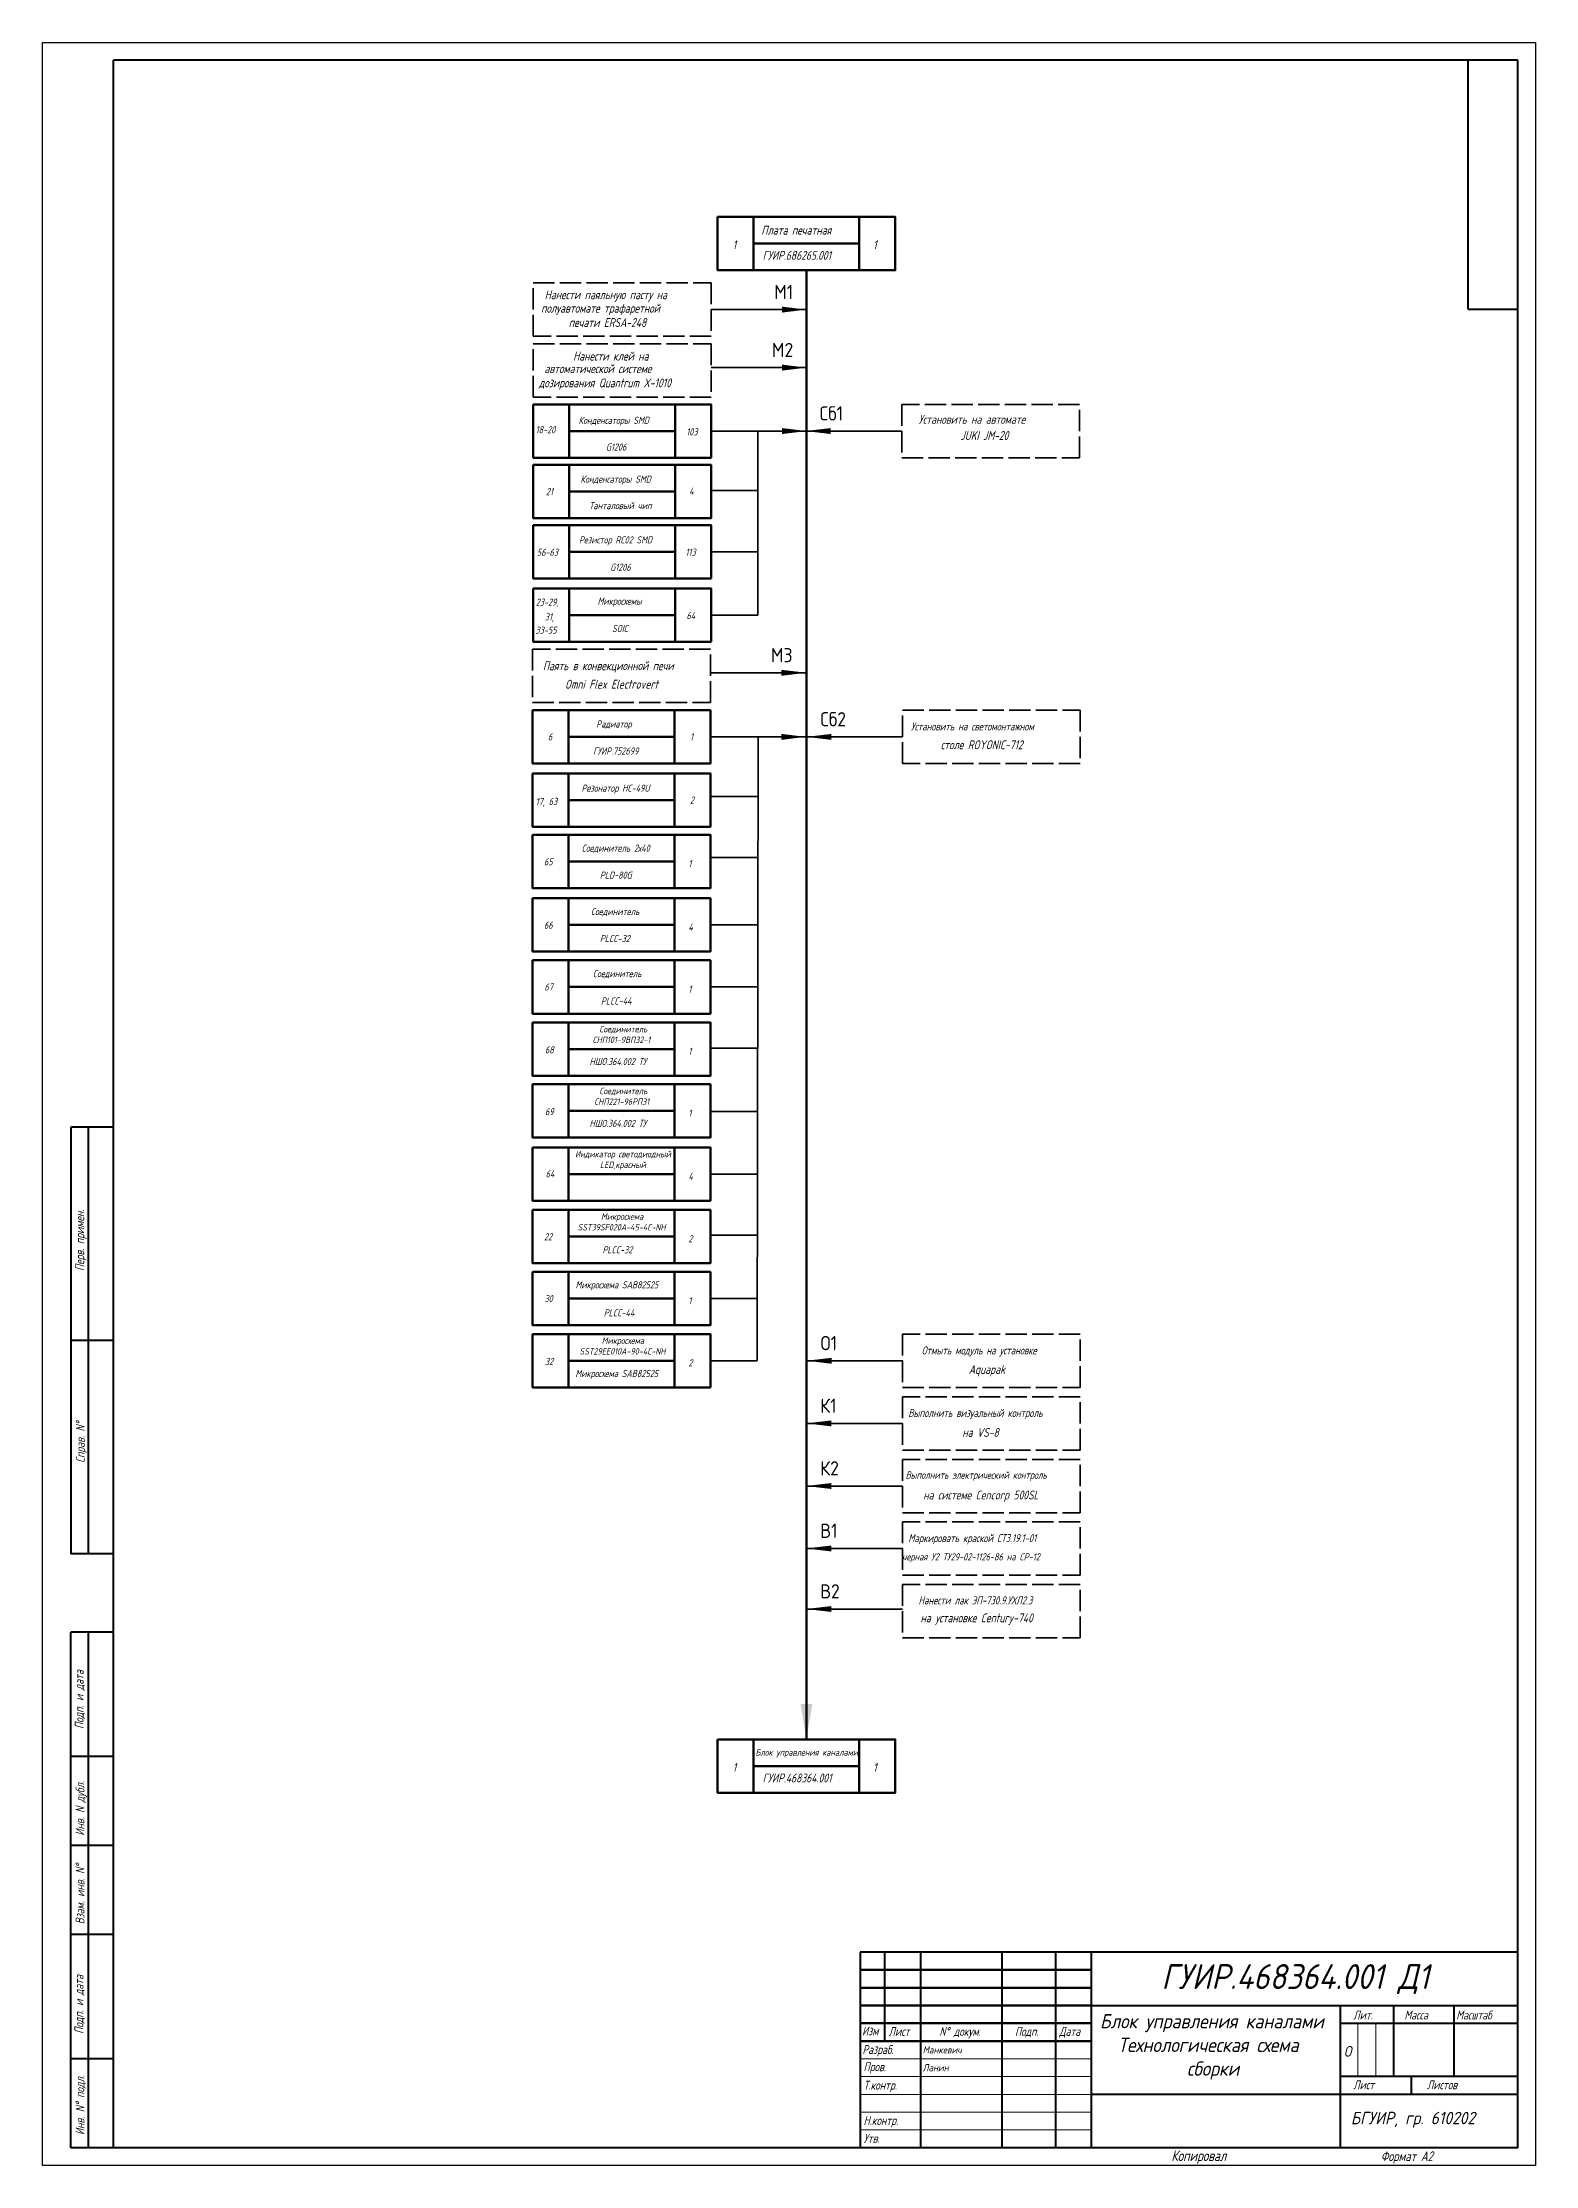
# Model space of a CAD drawing. Header units: millimetres. Extents: x 1142 to 3824, y -37 to 1280.
# Drawn here: x 3404 to 3824, y -37 to 560 of the extents above; entities that cross this region are included whole.
import ezdxf

# ---------------------------------------------------------------- set-up
doc = ezdxf.new("R2010")
doc.units = ezdxf.units.MM
doc.header["$LTSCALE"] = 0.5
doc.linetypes.add('ACAD_ISO02W100', pattern=[15, 12, -3])
doc.layers.get('0').update_dxf_attribs({"lineweight": 60})
doc.layers.add('KONTUR', color=7, linetype='Continuous')
doc.layers.add('TopOverlay', color=2, linetype='Continuous')
for name, color, linetype, lineweight in [('Основная', 7, 'Continuous', 40), ('текст', 7, 'Continuous', 30), ('тонкая', 7, 'Continuous', 20)]:
    doc.layers.add(name, color=color, linetype=linetype, lineweight=lineweight)
doc.styles.get("Standard").update_dxf_attribs({"font": 'isocpeui.ttf', "width": 0.9})
doc.styles.add('стиль рамки', font='romans.shx', dxfattribs={"width": 0.75, "oblique": 15, "height": 3.5})

msp = doc.modelspace()

# ---------------------------------------------------------------- linework, layer by layer
for p, q in [((3604, 495.96), (3604, 510.96)), ((3633.78, 495.96), (3633.78, 510.96)), ((3604, 503.46), (3633.78, 503.46)), ((3593.91, 495.96), (3604, 495.96)), ((3618.91, 495.96), (3618.91, 82.82)), ((3552.16, 443.23), (3552.16, 458.23)), ((3581.95, 443.23), (3581.95, 458.23)), ((3552.16, 450.73), (3581.95, 450.73)), ((3552.16, 426.22), (3552.16, 441.22)), ((3581.95, 426.22), (3581.95, 441.22)), ((3552.16, 433.72), (3581.95, 433.72)), ((3552.16, 409.29), (3552.16, 424.29)), ((3581.95, 409.29), (3581.95, 424.29)), ((3552.16, 416.79), (3581.95, 416.79)), ((3552.16, 391.48), (3552.16, 406.48)), ((3581.95, 391.48), (3581.95, 406.48)), ((3552.16, 398.98), (3581.95, 398.98)), ((3551.97, 357.23), (3551.97, 372.23)), ((3581.76, 357.23), (3581.76, 372.23)), ((3551.97, 364.73), (3581.76, 364.73)), ((3551.97, 339.48), (3551.97, 354.48)), ((3581.76, 339.48), (3581.76, 354.48)), ((3551.97, 346.98), (3581.76, 346.98)), ((3551.97, 322.19), (3551.97, 337.19)), ((3581.76, 322.19), (3581.76, 337.19)), ((3551.97, 329.69), (3581.76, 329.69)), ((3551.97, 304.35), (3551.97, 319.35)), ((3581.76, 304.35), (3581.76, 319.35)), ((3551.97, 311.85), (3581.76, 311.85)), ((3551.97, 286.9), (3551.97, 301.9)), ((3581.76, 286.9), (3581.76, 301.9)), ((3551.97, 294.4), (3581.76, 294.4)), ((3551.97, 269.42), (3551.97, 284.42)), ((3581.76, 269.42), (3581.76, 284.42)), ((3551.97, 276.92), (3581.76, 276.92)), ((3551.97, 252.04), (3551.97, 267.04)), ((3581.76, 252.04), (3581.76, 267.04)), ((3551.97, 259.54), (3581.76, 259.54)), ((3551.97, 234.29), (3551.97, 249.29)), ((3581.76, 234.29), (3581.76, 249.29)), ((3551.97, 241.79), (3581.76, 241.79)), ((3551.97, 216.72), (3551.97, 231.72)), ((3581.76, 216.72), (3581.76, 231.72)), ((3551.97, 224.22), (3581.76, 224.22)), ((3551.97, 199.28), (3551.97, 214.28)), ((3581.76, 199.28), (3581.76, 214.28)), ((3551.97, 206.78), (3581.76, 206.78)), ((3551.97, 181.8), (3551.97, 196.8)), ((3581.76, 181.8), (3581.76, 196.8)), ((3551.97, 189.3), (3581.76, 189.3)), ((3604, 67.82), (3604, 82.82)), ((3633.78, 67.82), (3633.78, 82.82)), ((3604, 75.32), (3633.78, 75.32)), ((3593.91, 67.82), (3604, 67.82)), ((3699, 18), (3634, 18)), ((3699, 13), (3634, 13)), ((3699, 8), (3634, 8)), ((3769, -32), (3769, -32))]:
    msp.add_line(p, q)
at = {"lineweight": 35}
for p, q in [((3592.07, 484.88), (3618.91, 484.88)), ((3592.07, 468.56), (3618.91, 468.56)), ((3592.07, 450.73), (3618.91, 450.73)), ((3605.25, 398.98), (3605.25, 450.73)), ((3645.74, 450.73), (3618.63, 450.73)), ((3592.07, 433.99), (3605.25, 433.99)), ((3592.07, 416.79), (3605.25, 416.79)), ((3592.07, 398.98), (3605.25, 398.98)), ((3591.88, 382.76), (3618.91, 382.76)), ((3591.88, 364.73), (3618.71, 364.73)), ((3605.06, 189.3), (3605.3, 364.73)), ((3645.93, 364.73), (3618.83, 364.73)), ((3591.88, 347.99), (3605.3, 347.99)), ((3591.88, 330.79), (3605.25, 330.79)), ((3591.88, 311.85), (3605.23, 311.85)), ((3591.88, 294.4), (3605.06, 294.4)), ((3591.88, 277.2), (3605.06, 277.2)), ((3591.88, 259.39), (3605.06, 259.39)), ((3591.88, 241.79), (3605.06, 241.79)), ((3591.88, 224.59), (3605.06, 224.59)), ((3591.88, 206.78), (3605.06, 206.78)), ((3591.88, 189.3), (3605.06, 189.3)), ((3646.01, 189.3), (3618.91, 189.3)), ((3645.93, 171.69), (3618.83, 171.69)), ((3645.93, 154.08), (3618.83, 154.08)), ((3645.93, 136.52), (3618.83, 136.52)), ((3645.93, 119.49), (3618.83, 119.49))]:
    msp.add_line(p, q, dxfattribs=at)
at = {"lineweight": 50}
for p, q in [((3699, 3), (3634, 3)), ((3699, -2), (3634, -2))]:
    msp.add_line(p, q, dxfattribs=at)
for points in [[(3593.91, 510.96), (3643.91, 510.96), (3643.91, 495.96), (3593.91, 495.96)], [(3542.07, 458.23), (3592.07, 458.23), (3592.07, 443.23), (3542.07, 443.23)], [(3542.07, 441.22), (3592.07, 441.22), (3592.07, 426.22), (3542.07, 426.22)], [(3542.07, 424.29), (3592.07, 424.29), (3592.07, 409.29), (3542.07, 409.29)], [(3542.07, 406.48), (3592.07, 406.48), (3592.07, 391.48), (3542.07, 391.48)], [(3541.88, 372.23), (3591.88, 372.23), (3591.88, 357.23), (3541.88, 357.23)], [(3541.88, 354.48), (3591.88, 354.48), (3591.88, 339.48), (3541.88, 339.48)], [(3541.88, 337.19), (3591.88, 337.19), (3591.88, 322.19), (3541.88, 322.19)], [(3541.88, 319.35), (3591.88, 319.35), (3591.88, 304.35), (3541.88, 304.35)], [(3541.88, 301.9), (3591.88, 301.9), (3591.88, 286.9), (3541.88, 286.9)], [(3541.88, 284.42), (3591.88, 284.42), (3591.88, 269.42), (3541.88, 269.42)], [(3541.88, 267.04), (3591.88, 267.04), (3591.88, 252.04), (3541.88, 252.04)], [(3541.88, 249.29), (3591.88, 249.29), (3591.88, 234.29), (3541.88, 234.29)], [(3541.88, 231.72), (3591.88, 231.72), (3591.88, 216.72), (3541.88, 216.72)], [(3541.88, 214.28), (3591.88, 214.28), (3591.88, 199.28), (3541.88, 199.28)], [(3541.88, 196.8), (3591.88, 196.8), (3591.88, 181.8), (3541.88, 181.8)], [(3593.91, 82.82), (3643.91, 82.82), (3643.91, 67.82), (3593.91, 67.82)]]:
    msp.add_lwpolyline(points, close=True)
at = {"linetype": 'ACAD_ISO02W100', "lineweight": 35}
for points in [[(3542.07, 492.38), (3592.07, 492.38), (3592.07, 477.38), (3542.07, 477.38)], [(3542.07, 475.23), (3592.07, 475.23), (3592.07, 460.23), (3542.07, 460.23)], [(3695.74, 458.23), (3645.74, 458.23), (3645.74, 443.23), (3695.74, 443.23)], [(3591.88, 389.42), (3541.88, 389.42), (3541.88, 374.42), (3591.88, 374.42)], [(3645.93, 372.23), (3695.93, 372.23), (3695.93, 357.23), (3645.93, 357.23)], [(3695.93, 196.8), (3645.93, 196.8), (3645.93, 181.8), (3695.93, 181.8)], [(3695.93, 179.19), (3645.93, 179.19), (3645.93, 164.19), (3695.93, 164.19)], [(3695.93, 161.58), (3645.93, 161.58), (3645.93, 146.58), (3695.93, 146.58)], [(3695.93, 144.02), (3645.93, 144.02), (3645.93, 129.02), (3695.93, 129.02)], [(3695.93, 126.41), (3645.93, 126.41), (3645.93, 111.41), (3695.93, 111.41)]]:
    msp.add_lwpolyline(points, close=True, dxfattribs=at)
at = {"lineweight": 60}
for points in [[(3612.07, 485.71), (3612.07, 484.05), (3618.91, 484.88)], [(3612.07, 469.4), (3612.07, 467.73), (3618.91, 468.56)], [(3612.07, 451.56), (3612.07, 449.9), (3618.91, 450.73)], [(3625.74, 451.56), (3625.74, 449.9), (3618.63, 450.73)], [(3611.88, 383.59), (3611.88, 381.92), (3618.91, 382.76)], [(3611.88, 365.56), (3611.88, 363.9), (3618.71, 364.73)], [(3625.93, 365.56), (3625.93, 363.9), (3618.83, 364.73)], [(3626.01, 190.13), (3626.01, 188.46), (3618.91, 189.3)], [(3625.93, 172.52), (3625.93, 170.85), (3618.83, 171.69)], [(3625.93, 154.91), (3625.93, 153.24), (3618.83, 154.08)], [(3625.93, 137.35), (3625.93, 135.68), (3618.83, 136.52)], [(3625.93, 120.32), (3625.93, 118.66), (3618.83, 119.49)], [(3617.24, 92.82), (3620.57, 92.82), (3618.91, 82.82)]]:
    msp.add_solid(points, dxfattribs=at)
at = {"layer": 'KONTUR'}
for p, q in [((3404, -37), (3404, 560)), ((3404, 560), (3824, 560)), ((3824, 560), (3824, -37)), ((3824, -37), (3404, -37))]:
    msp.add_line(p, q, dxfattribs=at)
at = {"layer": 'Основная'}
for p, q in [((3424, 8), (3424, 555)), ((3819, 555), (3424, 555)), ((3805, 485), (3805, 555)), ((3819, -32), (3819, 555)), ((3805, 485), (3819, 485)), ((3412, 255), (3412, 135)), ((3424, 255), (3412, 255)), ((3417, 135), (3417, 255)), ((3424, 195), (3412, 195)), ((3424, 135), (3412, 135)), ((3412, -32), (3412, 113)), ((3424, 113), (3412, 113)), ((3417, -32), (3417, 113)), ((3424, 78), (3412, 78)), ((3424, 53), (3412, 53)), ((3424, 28), (3412, 28)), ((3634, 23), (3634, -32)), ((3819, 23), (3634, 23)), ((3641, -2), (3641, 23)), ((3651, 23), (3651, -32)), ((3674, -32), (3674, 23)), ((3689, 23), (3689, -32)), ((3699, 23), (3699, -32)), ((3424, -32), (3424, 8)), ((3699, 8), (3819, 8)), ((3769, 8), (3769, -32)), ((3784, 8), (3784, -12)), ((3801, 8), (3801, -12)), ((3769, 3), (3819, 3)), ((3424, -7), (3412, -7)), ((3819, -17), (3699, -17)), ((3819, -12), (3769, -12)), ((3789, -12), (3789, -17)), ((3819, -32), (3412, -32))]:
    msp.add_line(p, q, dxfattribs=at)
at = {"layer": 'тонкая'}
for p, q in [((3773.99, 2.79), (3773.99, -12)), ((3779.07, 2.79), (3779.07, -12)), ((3634, -7), (3699, -7)), ((3699, -12), (3634, -12)), ((3699, -17), (3634, -17))]:
    msp.add_line(p, q, dxfattribs=at)
for points in [[(3634, -22), (3699, -22)], [(3634, -27), (3699, -27)]]:
    msp.add_lwpolyline(points, dxfattribs=at)

# ---------------------------------------------------------------- texts
at = {"lineweight": 60}
for s, width, insert, char_height, attachment_point in [('\\A1;{\\fISOCPEUR|b0|i0|c204|p34;М1}', 8.5864, (3615.19, 491.85), 4, 3), ('\\A1;{\\fISOCPEUR|b0|i0|c204|p34;М2}', 8.5864, (3615.19, 475.53), 4, 3), ('\\A1;{\\fISOCPEUR|b0|i0|c204|p34;Сб1}', 8.5864, (3622.62, 457.7), 4, 1), ('\\A1;{\\fISOCPEUR|b0|i0|c204|p34;М3}', 8.5864, (3615, 389.72), 4, 3), ('\\A1;{\\fISOCPEUR|b0|i0|c204|p34;Сб2}', 8.5864, (3622.81, 371.7), 4, 1), ('\\A1;{\\fISOCPEUR|b0|i0|c204|p34;О1}', 8.5864, (3622.89, 196.26), 4, 1), ('\\A1;{\\fISOCPEUR|b0|i0|c204|p34;К1}', 8.5864, (3622.81, 178.65), 4, 1), ('\\A1;{\\fISOCPEUR|b0|i0|c204|p34;К2}', 8.5864, (3622.81, 161.04), 4, 1), ('\\A1;{\\fISOCPEUR|b0|i0|c204|p34;В1}', 8.5864, (3622.81, 143.48), 4, 1), ('\\A1;{\\fISOCPEUR|b0|i0|c204|p34;В2}', 8.5864, (3622.81, 126.46), 4, 1), ('\\pi20.312;ГУИР.468364.001 Д1', 120, (3698.45, 19.64), 7, 1), ('\\pi3.0255;Блок управления каналами \\P\\pi8.1077;Технологическая схема \\P\\pi27.507;сборки', 70, (3698.45, 5.59), 4, 1), ('Манкевич', 23, (3651.61, -3.49), 2, 1), ('{\\fISOCPEUR|b0|i1|c204|p34;О}', 4.9876, (3770.08, -3.39), 3, 1), ('{\\fISOCPEUR|b0|i1|c204|p34;Ланин}', 23, (3651.61, -8.49), 2, 1), ('{\\fISOCPEUR|b0|i1|c204|p34;БГУИР,\\fISOCPEUR|b0|i1|c0|p34; \\fISOCPEUR|b0|i1|c204|p34;гр. 610202 }', 50, (3772.05, -21.89), 3.5, 1)]:
    msp.add_mtext_dynamic_manual_height_columns(s, width=width, gutter_width=20, heights=[0], dxfattribs=dict(at, insert=insert, char_height=char_height, attachment_point=attachment_point))
at = {"layer": 'TopOverlay', "color": 0, "lineweight": 13, "char_height": 1.8, "width": 29.2587, "attachment_point": 1}
for s, insert in [('\\pi8.1733;Соединитель \\P\\pi6.2673;СНП101-9ВП32-1', (3552.5, 283.44)), ('\\pi8.1733;Соединитель \\P\\pi6.7331;СНП221-96РП31', (3552.5, 266.06)), ('\\pi1.3331;Индикатор светодиодный \\P\\pi8.331;LED,красный', (3552.5, 248.31)), ('\\pi8.6237;Микросхема \\P\\pi2.0461;SST39SF020A-45-4C-NH', (3552.5, 230.74)), ('\\pi8.6237;Микросхема \\P\\pi2.3812;SST29EE010A-90-4C-NH', (3552.7, 195.85)), ('\\pi0.2408;Блок управления каналами', (3604.35, 80.07))]:
    msp.add_mtext(s, dxfattribs=dict(at, insert=insert))
at = {"layer": 'текст', "style": 'стиль рамки', "oblique": 15, "width": 0.75}
for s, height, p in [('Плата печатная', 2.5, (3606.23, 505.97)), ('1', 2.5, (3598.14, 501.86)), ('1', 2.5, (3637.66, 501.86)), ('ГУИР.686265.001', 2.5, (3606.57, 498.88)), ('Нанести паяльную пасту на', 2.5, (3545.26, 487.81)), ('полуавтомате трафаретной ', 2.5, (3544.25, 484.01)), ('печати ERSA-248', 2.5, (3552.03, 479.99)), ('Нанести клей на', 2.5, (3553.26, 470.55)), ('автоматической системе ', 2.5, (3545.2, 467.03)), ('дозирования Quantrum X-1010', 2.5, (3543.62, 463.02)), ('Конденсаторы SMD', 2, (3554.81, 452.75)), ('Установить на автомате', 2.5, (3650.43, 452.76)), ('18-20', 2, (3542.74, 450.11)), ('103', 2, (3585.11, 449.53)), ('JUKI JM-20', 2.5, (3662.25, 448.22)), ('G1206', 2, (3562.49, 445.23)), ('Конденсаторы SMD', 2, (3555.36, 436.21)), ('21', 2, (3545.63, 432.7)), ('Танталовый чип', 2, (3557.78, 428.76)), ('4', 2, (3585.9, 432.81)), ('Резистор RC02 SMD', 2, (3554.93, 419.12)), ('56-63', 2, (3543.07, 415.64)), ('G1206', 2, (3563.71, 411.42)), ('113', 2, (3584.88, 415.66)), ('23-29,', 2, (3542.77, 401.63)), ('Микросхемы', 2, (3560.15, 401.9)), ('33-55', 2, (3542.69, 393.75)), ('31,', 2, (3545.31, 397.48)), ('SOIC', 2, (3564.21, 394.23)), ('64', 2, (3585.16, 397.84)), ('Паять в конвекционной печи', 2.5, (3544.77, 383.48)), ('Omni Flex Electrovert', 2.5, (3550.99, 378.28)), ('6', 2, (3546.17, 363.72)), ('Радиатор', 2, (3559.77, 367.36)), ('1', 2, (3586.17, 363.72)), ('Установить на светомонтажном', 2.25, (3648.27, 366.53)), ('ГУИР.752699', 2, (3558.89, 359.76)), ('столе ROYONIC-712', 2.5, (3656.69, 361.26)), ('17, 63', 2, (3542.77, 345.59)), ('Резонатор HC-49U', 2, (3555.64, 349.32)), ('2', 2, (3586.17, 345.97)), ('Соединитель 2х40', 2, (3555.72, 332.44)), ('65', 2, (3545.07, 328.62)), ('1', 2, (3585.7, 328.09)), ('PLD-80G', 2, (3560.79, 324.87)), ('Соединитель', 2, (3558.3, 314.6)), ('66', 2, (3545.07, 310.78)), ('4', 2, (3585.7, 310.25)), ('PLCC-32', 2, (3560.79, 307.03)), ('Соединитель', 2, (3558.88, 297.16)), ('67', 2, (3545.2, 293.4)), ('1', 2, (3585.7, 292.8)), ('PLCC-44', 2, (3561.1, 289.46)), ('68', 2, (3545.35, 275.72)), ('1', 2, (3585.7, 275.32)), ('НШО.364.002 ТУ', 2, (3557.88, 272.43)), ('69', 2, (3545.35, 258.34)), ('НШО.364.002 ТУ', 2, (3557.88, 255.05)), ('1', 2, (3585.7, 257.94)), ('64', 2, (3545.54, 240.87)), ('4', 2, (3585.7, 240.19)), ('22', 2, (3545.07, 223.15)), ('PLCC-32', 2, (3561.53, 219.51)), ('2', 2, (3585.7, 222.62)), ('Микросхема SAB82525', 2, (3553.94, 209.65)), ('30', 2, (3545.2, 205.78)), ('PLCC-44', 2, (3561.89, 201.79)), ('1', 2, (3585.7, 205.18)), ('Отмыть модуль на установке', 2.25, (3651.33, 191.09)), ('32', 2, (3545.35, 188.09)), ('Микросхема SAB82525', 2, (3553.89, 184.71)), ('2', 2, (3585.7, 187.7)), ('Aquapak', 2.5, (3664.55, 185.62)), ('Выполнить визуальный контроль', 2.25, (3647.55, 173.49)), ('на VS-8', 2.5, (3662.74, 167.89)), ('Выполнить электрический контроль', 2.1375, (3646.79, 156.1)), ('на системе Cencorp 500SL', 2.5, (3651.76, 150.3)), ('Маркировать краской СТ3.19.1-01 ', 2.25, (3647.55, 138.31)), ('черная У2 ТУ29-02-1126-86 на CP-12', 2.025, (3645.84, 133.15)), ('Нанести лак ЭП-730.9.УХЛ2.3', 2.25, (3650.42, 120.81)), ('на установке Century-740', 2.5, (3650.99, 115.75)), ('1', 2.5, (3598.14, 73.71)), ('ГУИР.468364.001', 2.5, (3606.57, 70.73)), ('1', 2.5, (3637.66, 73.71)), ('Лит.', 2.5, (3772.72, 4.07)), ('Масса', 2.5, (3787.09, 4.07)), ('Масштаб', 2.5, (3801.68, 4.07)), ('Изм', 2.5, (3634.55, -0.39)), ('Лист', 2.5, (3642.02, -0.54)), ('N%%d докум. ', 2.5, (3656.3, -0.54)), ('Подп.', 2.5, (3677.56, -0.54)), ('Дата', 2.5, (3690.01, -0.54)), ('Разраб.', 2.5, (3634.66, -5.64)), ('Пров.', 2.5, (3634.96, -10.47)), ('Т.контр.', 2.5, (3634.96, -15.67)), ('Лист', 2.5, (3772.72, -15.55)), ('Листов', 2.5, (3793.44, -15.55)), ('Н.контр.', 2.5, (3634.96, -25.59)), ('Утв.', 2.5, (3634.96, -30.61)), ('Копировал', 3, (3721.54, -35.75)), ('Формат А2', 2.75, (3780.46, -35.75))]:
    msp.add_text(s, height=height, dxfattribs=at).set_placement(p)
for s, p in [('Перв. примен.', (3415.75, 214.51)), ('Справ. N%%d', (3415.91, 160.63)), ('Подп. и дата', (3415.57, 85.77)), ('Инв. N дубл.', (3415.82, 55.75)), ('Взам. инв. N%%d', (3415.82, 30.82)), ('Подп. и дата', (3415.52, 0.03)), ('Инв. N%%d подл.', (3415.82, -28.43))]:
    msp.add_text(s, height=2.5, rotation=90, dxfattribs=at).set_placement(p)

doc.saveas('drawing.dxf')
